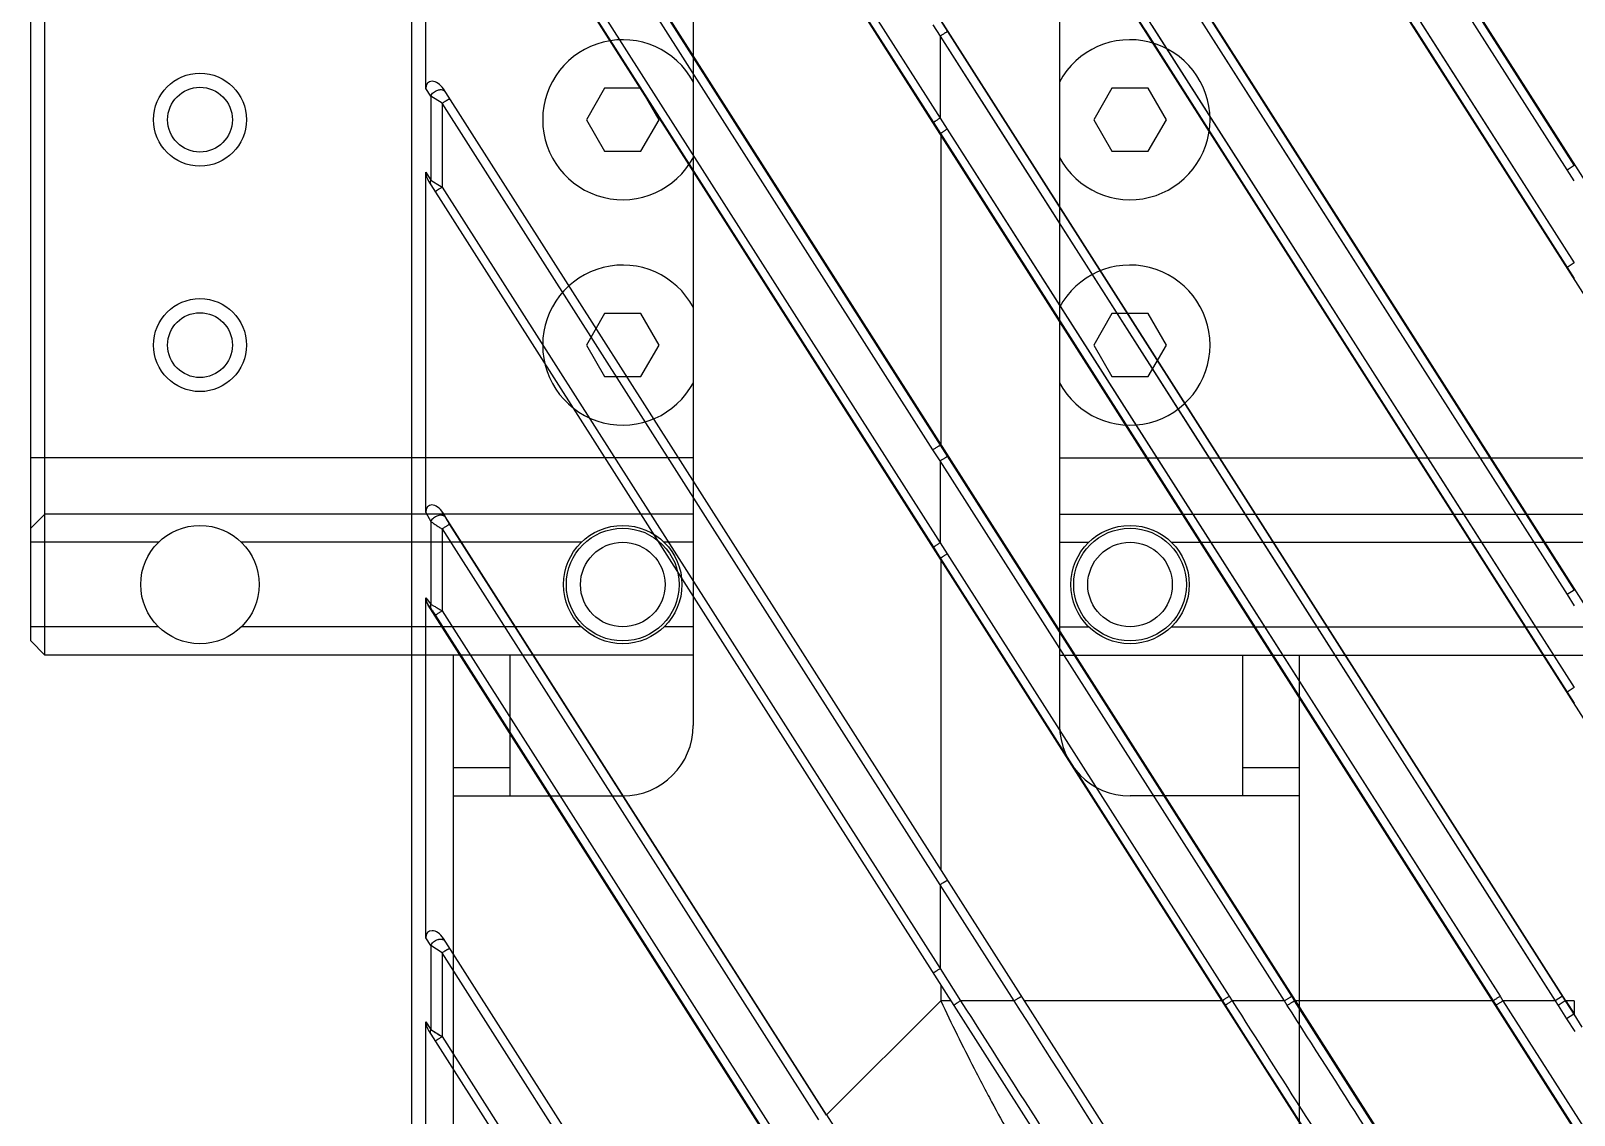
# Model space of a CAD drawing. Header units: millimetres. Extents: x 1409 to 26878, y 589 to 5187.
# Drawn here: x 14791.4 to 14846.2, y 2299.8 to 2338.3 of the extents above; entities that cross this region are included whole.
import ezdxf

# ---------------------------------------------------------------- set-up
doc = ezdxf.new("R2010")
doc.units = ezdxf.units.MM
doc.layers.add('02___PRT_ALL_AXES', color=7, linetype='Continuous')

# ---------------------------------------------------------------- blocks, each defined once
blk = doc.blocks.new('dfx')
at = {"color": 114, "linetype": 'Continuous', "lineweight": -3, "true_color": 0x139b48}
for p, q in [((13134.482, 8286.227), (13134.482, 8251.227)), ((13147.482, 8286.227), (13147.482, 8251.227)), ((13111.482, 8253.727), (13111.482, 8283.727)), ((13110.982, 8254.227), (13110.982, 8283.227)), ((13131.337, 8273.844), (13130.692, 8272.727)), ((13132.627, 8273.844), (13131.337, 8273.844)), ((13133.272, 8272.727), (13132.627, 8273.844)), ((13149.337, 8273.844), (13148.692, 8272.727)), ((13150.627, 8273.844), (13149.337, 8273.844)), ((13151.272, 8272.727), (13150.627, 8273.844)), ((13130.692, 8272.727), (13131.337, 8271.61)), ((13132.627, 8271.61), (13133.272, 8272.727)), ((13148.692, 8272.727), (13149.337, 8271.61)), ((13150.627, 8271.61), (13151.272, 8272.727)), ((13131.337, 8271.61), (13132.627, 8271.61)), ((13149.337, 8271.61), (13150.627, 8271.61)), ((13131.337, 8265.844), (13130.692, 8264.727)), ((13132.627, 8265.844), (13131.337, 8265.844)), ((13133.272, 8264.727), (13132.627, 8265.844)), ((13149.337, 8265.844), (13148.692, 8264.727)), ((13150.627, 8265.844), (13149.337, 8265.844)), ((13151.272, 8264.727), (13150.627, 8265.844)), ((13130.692, 8264.727), (13131.337, 8263.61)), ((13132.627, 8263.61), (13133.272, 8264.727)), ((13148.692, 8264.727), (13149.337, 8263.61)), ((13150.627, 8263.61), (13151.272, 8264.727)), ((13131.337, 8263.61), (13132.627, 8263.61)), ((13149.337, 8263.61), (13150.627, 8263.61)), ((13134.482, 8260.727), (13110.982, 8260.727)), ((13147.482, 8260.727), (13701.482, 8260.727)), ((13110.982, 8258.227), (13111.482, 8258.727)), ((13134.482, 8258.727), (13111.482, 8258.727)), ((13147.482, 8258.727), (13701.482, 8258.727)), ((13115.512, 8257.727), (13110.982, 8257.727)), ((13134.482, 8257.727), (13133.451, 8257.727)), ((13147.482, 8257.727), (13148.512, 8257.727)), ((13115.512, 8254.727), (13110.982, 8254.727)), ((13134.482, 8254.727), (13133.451, 8254.727)), ((13147.482, 8254.727), (13148.512, 8254.727)), ((13110.982, 8254.227), (13111.482, 8253.727)), ((13134.482, 8253.727), (13111.482, 8253.727)), ((13125.982, 8188.727), (13125.982, 8253.727)), ((13127.982, 8253.727), (13127.982, 8248.727)), ((13147.482, 8253.727), (13701.482, 8253.727)), ((13153.982, 8248.727), (13153.982, 8253.727)), ((13155.982, 8253.727), (13155.982, 8188.727)), ((13127.982, 8249.727), (13125.982, 8249.727)), ((13155.982, 8249.727), (13153.982, 8249.727)), ((13125.982, 8248.727), (13131.982, 8248.727)), ((13155.982, 8248.727), (13149.982, 8248.727))]:
    blk.add_line(p, q, dxfattribs=at)
for centre, radius in [((13116.982, 8272.727), 1.65), ((13116.982, 8272.727), 1.15), ((13116.982, 8264.727), 1.65), ((13116.982, 8264.727), 1.15), ((13131.982, 8256.227), 2), ((13149.982, 8256.227), 2), ((13131.982, 8256.227), 1.5), ((13149.982, 8256.227), 1.5)]:
    blk.add_circle(centre, radius, dxfattribs=at)
for centre, start, end in [((13131.982, 8251.227), 270, 0), ((13149.982, 8251.227), 180, 270)]:
    blk.add_arc(centre, 2.5, start, end, dxfattribs=at)
at = {"layer": '02___PRT_ALL_AXES', "color": 114, "linetype": 'Continuous', "lineweight": -3, "true_color": 0x139b48}
for p, q in [((13130.512, 8257.727), (13118.451, 8257.727)), ((13151.451, 8257.727), (13697.512, 8257.727)), ((13130.512, 8254.727), (13118.451, 8254.727)), ((13151.451, 8254.727), (13697.512, 8254.727))]:
    blk.add_line(p, q, dxfattribs=at)
for centre in [(13116.982, 8256.227), (13131.982, 8256.227), (13149.982, 8256.227)]:
    blk.add_circle(centre, 2.1, dxfattribs=at)
for centre, start, end in [((13131.982, 8272.727), 28.0842, 331.9158), ((13149.982, 8272.727), 208.0842, 151.9158), ((13131.982, 8264.727), 28.0842, 331.9158), ((13149.982, 8264.727), 208.0842, 151.9158)]:
    blk.add_arc(centre, 2.84, start, end, dxfattribs=at)
blk = doc.blocks.new('*U69')
blk.add_blockref('dfx', (-13416.982, -8530.477))
blk = doc.blocks.new('*U70')
at = {"color": 0, "linetype": 'ByBlock', "lineweight": -2, "transparency": 16777216}
blk.add_blockref('*U69', (0, 0), dxfattribs=at)
blk = doc.blocks.new('1111')
at = {"color": 7, "linetype": 'Continuous'}
for p, q in [((16002.781, 6714.134), (16002.781, 7051.634)), ((16003.885, 6860.558), (16096.525, 6715.143)), ((16003.365, 6857.28), (16094.127, 6714.812)), ((16003.885, 6845.483), (16086.921, 6715.143)), ((16003.365, 6842.204), (16084.523, 6714.812)), ((16043.772, 6797.356), (16021.527, 6832.252)), ((16044.024, 6797.516), (16021.794, 6832.413)), ((16043.732, 6767.861), (16003.885, 6830.407)), ((16021.54, 6828.79), (16043.772, 6793.891)), ((16021.778, 6828.95), (16044.024, 6794.051)), ((16003.365, 6827.129), (16074.919, 6714.812)), ((16003.621, 6826.767), (16021.29, 6799.032)), ((16003.858, 6826.927), (16021.527, 6799.192)), ((16021.794, 6817.337), (16044.024, 6782.441)), ((16021.527, 6817.176), (16043.772, 6782.28)), ((16003.885, 6815.332), (16067.713, 6715.143)), ((16021.275, 6787.422), (16003.858, 6814.76)), ((16021.541, 6787.583), (16004.125, 6814.921)), ((16021.54, 6813.715), (16043.772, 6778.816)), ((16021.778, 6813.875), (16044.024, 6778.976)), ((16003.28, 6800.245), (16003.28, 6812.319)), ((16003.365, 6812.053), (16065.315, 6714.812)), ((16003.858, 6811.852), (16021.527, 6784.117)), ((16003.621, 6811.692), (16021.29, 6783.957)), ((16041.53, 6801.431), (16036.754, 6808.928)), ((16028.669, 6805.972), (16035.786, 6794.808)), ((16043.772, 6797.356), (16038.883, 6805.025)), ((16021.275, 6802.497), (16021.527, 6802.101)), ((16021.541, 6802.658), (16021.794, 6802.262)), ((16029.046, 6802.473), (16033.795, 6795.022)), ((16038.328, 6802.437), (16043.772, 6793.891)), ((16038.576, 6802.597), (16044.024, 6794.051)), ((16021.527, 6802.101), (16021.527, 6799.192)), ((16021.527, 6802.101), (16043.353, 6767.861)), ((16021.527, 6802.101), (16023.911, 6798.36)), ((16021.794, 6802.262), (16043.708, 6767.861)), ((16021.794, 6802.262), (16026.476, 6794.912)), ((16028.804, 6802.313), (16033.55, 6794.862)), ((16031.296, 6802.422), (16038.499, 6791.114)), ((16044.024, 6797.516), (16041.53, 6801.431)), ((16003.455, 6799.97), (16003.28, 6800.245)), ((16003.455, 6799.97), (16003.455, 6796.992)), ((16003.858, 6799.717), (16003.455, 6799.97)), ((16003.858, 6799.717), (16003.858, 6796.739)), ((16021.527, 6771.983), (16003.858, 6799.717)), ((16038.818, 6745.424), (16003.903, 6800.229)), ((16021.527, 6799.192), (16021.778, 6798.799)), ((16021.29, 6799.032), (16021.54, 6798.639)), ((16021.54, 6798.639), (16024.099, 6794.623)), ((16021.54, 6798.639), (16041.147, 6767.861)), ((16021.552, 6798.581), (16021.54, 6798.639)), ((16021.778, 6798.799), (16026.848, 6790.845)), ((16021.778, 6798.799), (16041.397, 6768.022)), ((16021.552, 6798.581), (16021.552, 6787.601)), ((16023.911, 6798.36), (16030.844, 6787.485)), ((16043.772, 6797.356), (16044.024, 6797.516)), ((16003.28, 6785.197), (16003.28, 6797.267)), ((16003.28, 6797.267), (16003.455, 6796.992)), ((16003.381, 6796.953), (16036.269, 6745.33)), ((16003.455, 6796.992), (16003.553, 6796.931)), ((16044.024, 6796.96), (16043.772, 6797.356)), ((16003.553, 6796.931), (16003.858, 6796.739)), ((16003.553, 6796.931), (16003.615, 6796.892)), ((16003.615, 6796.892), (16003.687, 6796.847)), ((16003.687, 6796.847), (16003.769, 6796.795)), ((16003.769, 6796.795), (16003.858, 6796.739)), ((16003.858, 6796.739), (16021.527, 6769.005)), ((16026.476, 6794.912), (16031.105, 6787.646)), ((16033.55, 6794.862), (16040.92, 6783.293)), ((16033.795, 6795.022), (16038.576, 6787.522)), ((16035.786, 6794.808), (16040.876, 6786.822)), ((16024.099, 6794.623), (16029.206, 6786.606)), ((16044.024, 6794.051), (16043.772, 6793.891)), ((16043.772, 6793.891), (16044.024, 6793.495)), ((16038.499, 6791.114), (16044.024, 6782.441)), ((16026.848, 6790.845), (16032.135, 6782.552)), ((16031.105, 6787.646), (16038.179, 6776.541)), ((16021.527, 6787.025), (16021.275, 6787.422)), ((16021.552, 6787.601), (16021.541, 6787.583)), ((16021.794, 6787.187), (16021.541, 6787.583)), ((16034.002, 6768.022), (16021.794, 6787.187)), ((16030.844, 6787.485), (16037.923, 6776.38)), ((16038.576, 6787.522), (16044.024, 6778.976)), ((16033.744, 6767.861), (16021.527, 6787.025)), ((16021.527, 6787.025), (16021.527, 6784.117)), ((16029.206, 6786.606), (16034.727, 6777.938)), ((16040.876, 6786.822), (16043.772, 6782.28)), ((16003.28, 6785.197), (16003.455, 6784.877)), ((16003.885, 6785.181), (16003.964, 6785.038)), ((16017.501, 6763.81), (16003.885, 6785.181)), ((16003.455, 6784.877), (16003.455, 6781.939)), ((16003.858, 6784.609), (16003.858, 6781.701)), ((16003.858, 6784.609), (16017.216, 6763.641)), ((16004.125, 6784.771), (16017.483, 6763.803)), ((16021.29, 6783.957), (16021.54, 6783.564)), ((16021.527, 6784.117), (16021.778, 6783.724)), ((16021.54, 6783.564), (16031.543, 6767.861)), ((16021.552, 6783.506), (16021.54, 6783.564)), ((16021.552, 6783.506), (16021.552, 6772.525)), ((16021.778, 6783.724), (16031.787, 6768.021)), ((16040.92, 6783.293), (16043.772, 6778.816)), ((16003.28, 6770.094), (16003.28, 6782.168)), ((16003.28, 6782.168), (16003.455, 6781.939)), ((16032.135, 6782.552), (16038.039, 6773.29)), ((16044.024, 6782.441), (16043.772, 6782.28)), ((16043.772, 6782.28), (16044.024, 6781.885)), ((16003.365, 6781.903), (16003.46, 6781.78)), ((16015.907, 6762.216), (16003.365, 6781.903)), ((16003.858, 6781.701), (16016.12, 6762.454)), ((16003.621, 6781.541), (16015.882, 6762.294)), ((16044.024, 6778.976), (16043.772, 6778.816)), ((16043.772, 6778.816), (16044.024, 6778.42)), ((16034.727, 6777.938), (16041.147, 6767.861)), ((16037.923, 6776.38), (16040.51, 6772.321)), ((16038.179, 6776.541), (16040.765, 6772.482)), ((16038.039, 6773.29), (16041.397, 6768.022)), ((16040.51, 6772.321), (16043.353, 6767.861)), ((16040.765, 6772.482), (16043.606, 6768.022)), ((16024.155, 6767.861), (16021.527, 6771.983)), ((16021.527, 6771.983), (16021.527, 6769.005)), ((16003.455, 6769.819), (16003.28, 6770.094)), ((16003.455, 6769.819), (16003.455, 6766.842)), ((16003.858, 6769.567), (16003.455, 6769.819)), ((16012.368, 6756.79), (16003.903, 6770.078)), ((16011.398, 6757.732), (16003.858, 6769.567)), ((16003.858, 6769.567), (16003.858, 6766.589)), ((16021.527, 6769.005), (16022.256, 6767.861)), ((16021.552, 6768.431), (16021.552, 6767.861)), ((16031.787, 6768.021), (16031.89, 6767.861)), ((16034.105, 6767.861), (16034.002, 6768.022)), ((16041.397, 6768.022), (16041.499, 6767.861)), ((16043.606, 6768.022), (16043.353, 6767.861)), ((16017.501, 6763.81), (16021.552, 6767.861)), ((16021.915, 6767.861), (16021.552, 6767.861)), ((16024.155, 6767.861), (16022.256, 6767.861)), ((16031.519, 6767.861), (16024.524, 6767.861)), ((16031.519, 6767.861), (16031.543, 6767.861)), ((16031.543, 6767.861), (16031.645, 6767.701)), ((16031.645, 6767.701), (16031.827, 6767.415)), ((16031.645, 6767.701), (16052.538, 6734.906)), ((16031.827, 6767.415), (16032.236, 6766.773)), ((16033.744, 6767.861), (16031.89, 6767.861)), ((16033.846, 6767.7), (16033.744, 6767.861)), ((16034.634, 6767.03), (16034.105, 6767.861)), ((16056.069, 6733.385), (16034.105, 6767.861)), ((16034.128, 6767.861), (16034.105, 6767.861)), ((16041.123, 6767.861), (16034.128, 6767.861)), ((16041.123, 6767.861), (16041.147, 6767.861)), ((16041.147, 6767.861), (16041.249, 6767.701)), ((16041.147, 6767.861), (16041.249, 6767.701)), ((16041.249, 6767.701), (16044.387, 6762.774)), ((16043.353, 6767.861), (16041.499, 6767.861)), ((16041.499, 6767.861), (16044.64, 6762.935)), ((16043.353, 6767.861), (16043.456, 6767.7)), ((16043.708, 6767.861), (16043.456, 6767.7)), ((16043.456, 6767.7), (16043.758, 6767.226)), ((16043.708, 6767.861), (16043.732, 6767.861)), ((16043.708, 6767.861), (16044.01, 6767.387)), ((16044.024, 6767.861), (16043.732, 6767.861)), ((16043.732, 6767.861), (16044.028, 6767.395)), ((16044.01, 6767.387), (16043.758, 6767.226)), ((16044.01, 6767.387), (16044.301, 6766.931)), ((16003.28, 6767.116), (16003.455, 6766.842)), ((16003.28, 6755.019), (16003.28, 6767.116)), ((16003.455, 6766.842), (16003.553, 6766.78)), ((16035.027, 6766.413), (16034.634, 6767.03)), ((16043.758, 6767.226), (16044.049, 6766.77)), ((16003.381, 6766.803), (16011.064, 6754.743)), ((16003.553, 6766.78), (16003.858, 6766.589)), ((16003.553, 6766.78), (16003.615, 6766.741)), ((16003.615, 6766.741), (16003.687, 6766.696)), ((16003.687, 6766.696), (16003.769, 6766.645)), ((16003.769, 6766.645), (16003.858, 6766.589)), ((16003.858, 6766.589), (16010.239, 6756.573)), ((16032.236, 6766.773), (16032.473, 6766.402)), ((16032.473, 6766.402), (16033.006, 6765.565)), ((16035.248, 6766.067), (16035.027, 6766.413)), ((16035.732, 6765.307), (16035.248, 6766.067)), ((16033.006, 6765.565), (16033.307, 6765.093)), ((16035.994, 6764.895), (16035.732, 6765.307)), ((16033.307, 6765.093), (16033.64, 6764.569)), ((16036.271, 6764.46), (16035.994, 6764.895)), ((16033.64, 6764.569), (16034.016, 6763.979)), ((16036.562, 6764.003), (16036.271, 6764.46)), ((16017.501, 6763.81), (16017.483, 6763.803)), ((16017.501, 6763.81), (16031.778, 6741.398)), ((16034.016, 6763.979), (16034.442, 6763.311)), ((16036.868, 6763.523), (16036.562, 6764.003))]:
    blk.add_line(p, q, dxfattribs=at)
blk.add_arc((16068.268, 6767.859), 24.244, 179.9949, 181.0959, dxfattribs=at)
for centre, major_axis, ratio, start_param, end_param in [((16003.642, 6800.08), (-0.264, 0.384), 0.642651, -1.624536, 0.752228), ((16003.642, 6797.102), (-0.264, 0.384), 0.642651, 0.752228, 1.517057), ((16003.642, 6785.005), (-0.253, 0.43), 0.601104, -1.513218, 0.79522), ((16003.642, 6782.031), (-0.278, 0.337), 0.685856, 0.694237, 1.39405), ((16003.642, 6769.929), (-0.264, 0.384), 0.642651, -1.624536, 0.752228), ((16003.642, 6766.951), (-0.264, 0.384), 0.642651, 0.752228, 1.517057)]:
    blk.add_ellipse(centre, major_axis=major_axis, ratio=ratio, start_param=start_param, end_param=end_param, dxfattribs=at)
for points, knots in [([(16021.794, 6802.262), (16021.793, 6802.262), (16021.792, 6802.261), (16021.789, 6802.26), (16021.783, 6802.257), (16021.775, 6802.253), (16021.765, 6802.247), (16021.753, 6802.24), (16021.733, 6802.229), (16021.704, 6802.211), (16021.665, 6802.187), (16021.621, 6802.16), (16021.575, 6802.131), (16021.543, 6802.111), (16021.527, 6802.101)], [0, 0, 0, 0, 0.005231, 0.012589, 0.033669, 0.063117, 0.100673, 0.146013, 0.198735, 0.324335, 0.472945, 0.63916, 0.81702, 1, 1, 1, 1]), ([(16003.455, 6799.97), (16003.466, 6799.994), (16003.494, 6800.042), (16003.553, 6800.103), (16003.625, 6800.154), (16003.692, 6800.183), (16003.747, 6800.197), (16003.799, 6800.205), (16003.849, 6800.202), (16003.894, 6800.189), (16003.923, 6800.175), (16003.947, 6800.155), (16003.96, 6800.14), (16003.965, 6800.131)], [0, 0, 0, 0, 0.126758, 0.264209, 0.406553, 0.546898, 0.614349, 0.679007, 0.797934, 0.852288, 0.903522, 0.952419, 1, 1, 1, 1]), ([(16003.858, 6799.717), (16003.875, 6799.728), (16003.908, 6799.749), (16003.95, 6799.775), (16003.982, 6799.795), (16004.004, 6799.809), (16004.025, 6799.822), (16004.044, 6799.833), (16004.062, 6799.844), (16004.078, 6799.853), (16004.092, 6799.861), (16004.103, 6799.868), (16004.111, 6799.872), (16004.117, 6799.875), (16004.12, 6799.876), (16004.122, 6799.878), (16004.124, 6799.878), (16004.125, 6799.879), (16004.126, 6799.879), (16004.126, 6799.878)], [0, 0, 0, 0, 0.192507, 0.378902, 0.467383, 0.551547, 0.630534, 0.703523, 0.769793, 0.828658, 0.879541, 0.921915, 0.955367, 0.968646, 0.979578, 0.988145, 0.994348, 0.998221, 1, 1, 1, 1]), ([(16021.527, 6799.192), (16021.512, 6799.183), (16021.483, 6799.164), (16021.44, 6799.136), (16021.401, 6799.11), (16021.366, 6799.087), (16021.34, 6799.07), (16021.323, 6799.058), (16021.313, 6799.051), (16021.304, 6799.044), (16021.298, 6799.039), (16021.293, 6799.036), (16021.29, 6799.033), (16021.29, 6799.032)], [0, 0, 0, 0, 0.186782, 0.366131, 0.532175, 0.679595, 0.803609, 0.85556, 0.900224, 0.93725, 0.966352, 0.987305, 1, 1, 1, 1]), ([(16021.778, 6798.799), (16021.763, 6798.79), (16021.733, 6798.771), (16021.691, 6798.743), (16021.651, 6798.717), (16021.617, 6798.694), (16021.591, 6798.677), (16021.574, 6798.665), (16021.563, 6798.657), (16021.555, 6798.651), (16021.548, 6798.646), (16021.543, 6798.642), (16021.541, 6798.64), (16021.54, 6798.639)], [0, 0, 0, 0, 0.186765, 0.36611, 0.532157, 0.679586, 0.803609, 0.855564, 0.900231, 0.937259, 0.966361, 0.987311, 1, 1, 1, 1]), ([(16003.455, 6796.992), (16003.449, 6796.978), (16003.44, 6796.95), (16003.436, 6796.906), (16003.441, 6796.866), (16003.452, 6796.842), (16003.459, 6796.831)], [0, 0, 0, 0, 0.277177, 0.533061, 0.771506, 1, 1, 1, 1]), ([(16003.858, 6796.739), (16003.842, 6796.729), (16003.811, 6796.709), (16003.766, 6796.68), (16003.731, 6796.657), (16003.705, 6796.64), (16003.688, 6796.628), (16003.673, 6796.618), (16003.659, 6796.608), (16003.647, 6796.6), (16003.637, 6796.593), (16003.631, 6796.588), (16003.626, 6796.585), (16003.624, 6796.583), (16003.622, 6796.581), (16003.621, 6796.58), (16003.62, 6796.579), (16003.62, 6796.578), (16003.62, 6796.578)], [0, 0, 0, 0, 0.196965, 0.385213, 0.557811, 0.636283, 0.708546, 0.773962, 0.831919, 0.88191, 0.923472, 0.956239, 0.969238, 0.979938, 0.988324, 0.994402, 0.99821, 1, 1, 1, 1]), ([(16021.275, 6787.422), (16021.291, 6787.432), (16021.322, 6787.452), (16021.369, 6787.481), (16021.412, 6787.508), (16021.451, 6787.532), (16021.481, 6787.549), (16021.501, 6787.561), (16021.513, 6787.568), (16021.523, 6787.574), (16021.531, 6787.578), (16021.536, 6787.581), (16021.54, 6787.582), (16021.541, 6787.583), (16021.541, 6787.583)], [0, 0, 0, 0, 0.18298, 0.36084, 0.527055, 0.675665, 0.801265, 0.853987, 0.899327, 0.936883, 0.966331, 0.987411, 0.994769, 1, 1, 1, 1]), ([(16021.527, 6787.025), (16021.543, 6787.036), (16021.575, 6787.056), (16021.621, 6787.085), (16021.665, 6787.112), (16021.704, 6787.136), (16021.733, 6787.153), (16021.753, 6787.165), (16021.765, 6787.172), (16021.775, 6787.178), (16021.783, 6787.182), (16021.789, 6787.185), (16021.792, 6787.186), (16021.793, 6787.186), (16021.794, 6787.187)], [0, 0, 0, 0, 0.18298, 0.36084, 0.527055, 0.675665, 0.801265, 0.853987, 0.899327, 0.936883, 0.966331, 0.987411, 0.994769, 1, 1, 1, 1]), ([(16003.964, 6785.038), (16003.958, 6785.045), (16003.944, 6785.058), (16003.92, 6785.074), (16003.89, 6785.085), (16003.846, 6785.095), (16003.782, 6785.095), (16003.704, 6785.078), (16003.626, 6785.045), (16003.555, 6784.998), (16003.496, 6784.942), (16003.466, 6784.899), (16003.455, 6784.877)], [0, 0, 0, 0, 0.045713, 0.093827, 0.145197, 0.200355, 0.321964, 0.456539, 0.598535, 0.740949, 0.876692, 1, 1, 1, 1]), ([(16003.964, 6785.038), (16003.975, 6785.017), (16004, 6784.974), (16004.039, 6784.908), (16004.081, 6784.84), (16004.11, 6784.794), (16004.125, 6784.771)], [0, 0, 0, 0, 0.226755, 0.475744, 0.735416, 1, 1, 1, 1]), ([(16003.455, 6784.877), (16003.468, 6784.868), (16003.494, 6784.849), (16003.536, 6784.82), (16003.583, 6784.788), (16003.633, 6784.754), (16003.687, 6784.719), (16003.762, 6784.67), (16003.819, 6784.634), (16003.858, 6784.609)], [0, 0, 0, 0, 0.093828, 0.200628, 0.318136, 0.444256, 0.577126, 0.71505, 1, 1, 1, 1]), ([(16004.125, 6784.771), (16004.124, 6784.77), (16004.123, 6784.77), (16004.12, 6784.769), (16004.114, 6784.766), (16004.106, 6784.762), (16004.096, 6784.756), (16004.084, 6784.749), (16004.064, 6784.737), (16004.035, 6784.72), (16003.996, 6784.696), (16003.952, 6784.669), (16003.906, 6784.64), (16003.874, 6784.62), (16003.858, 6784.609)], [0, 0, 0, 0, 0.005231, 0.012589, 0.033669, 0.063117, 0.100673, 0.146013, 0.198735, 0.324335, 0.472945, 0.63916, 0.81702, 1, 1, 1, 1]), ([(16021.527, 6784.117), (16021.512, 6784.107), (16021.483, 6784.089), (16021.44, 6784.061), (16021.401, 6784.035), (16021.366, 6784.012), (16021.34, 6783.995), (16021.323, 6783.983), (16021.313, 6783.975), (16021.304, 6783.969), (16021.298, 6783.964), (16021.293, 6783.96), (16021.29, 6783.958), (16021.29, 6783.957)], [0, 0, 0, 0, 0.186782, 0.366131, 0.532175, 0.679595, 0.803609, 0.85556, 0.900224, 0.93725, 0.966352, 0.987305, 1, 1, 1, 1]), ([(16021.778, 6783.724), (16021.763, 6783.714), (16021.733, 6783.695), (16021.691, 6783.668), (16021.651, 6783.642), (16021.617, 6783.619), (16021.591, 6783.601), (16021.574, 6783.589), (16021.563, 6783.582), (16021.555, 6783.576), (16021.548, 6783.571), (16021.543, 6783.567), (16021.541, 6783.565), (16021.54, 6783.564)], [0, 0, 0, 0, 0.186765, 0.36611, 0.532157, 0.679586, 0.803609, 0.855564, 0.900231, 0.937259, 0.966361, 0.987311, 1, 1, 1, 1]), ([(16003.455, 6781.939), (16003.45, 6781.925), (16003.443, 6781.897), (16003.44, 6781.855), (16003.445, 6781.815), (16003.454, 6781.791), (16003.46, 6781.78)], [0, 0, 0, 0, 0.271855, 0.527736, 0.769173, 1, 1, 1, 1]), ([(16003.455, 6781.939), (16003.468, 6781.933), (16003.495, 6781.918), (16003.537, 6781.895), (16003.584, 6781.867), (16003.635, 6781.838), (16003.689, 6781.806), (16003.763, 6781.76), (16003.82, 6781.725), (16003.858, 6781.701)], [0, 0, 0, 0, 0.090397, 0.195428, 0.312456, 0.43902, 0.572905, 0.712149, 1, 1, 1, 1]), ([(16003.46, 6781.78), (16003.466, 6781.772), (16003.478, 6781.755), (16003.504, 6781.718), (16003.538, 6781.668), (16003.579, 6781.606), (16003.607, 6781.563), (16003.621, 6781.541)], [0, 0, 0, 0, 0.103408, 0.218747, 0.468859, 0.73184, 1, 1, 1, 1]), ([(16003.858, 6781.701), (16003.843, 6781.691), (16003.814, 6781.673), (16003.771, 6781.645), (16003.732, 6781.619), (16003.697, 6781.596), (16003.671, 6781.578), (16003.654, 6781.566), (16003.644, 6781.559), (16003.635, 6781.553), (16003.629, 6781.548), (16003.624, 6781.544), (16003.621, 6781.542), (16003.621, 6781.541)], [0, 0, 0, 0, 0.186782, 0.366131, 0.532175, 0.679595, 0.803609, 0.85556, 0.900224, 0.93725, 0.966352, 0.987305, 1, 1, 1, 1]), ([(16021.527, 6771.983), (16021.544, 6771.993), (16021.577, 6772.015), (16021.619, 6772.041), (16021.651, 6772.06), (16021.673, 6772.074), (16021.694, 6772.087), (16021.713, 6772.099), (16021.731, 6772.109), (16021.747, 6772.119), (16021.761, 6772.127), (16021.772, 6772.133), (16021.78, 6772.138), (16021.786, 6772.14), (16021.789, 6772.142), (16021.791, 6772.143), (16021.793, 6772.144), (16021.794, 6772.144), (16021.795, 6772.144), (16021.795, 6772.144)], [0, 0, 0, 0, 0.192507, 0.378902, 0.467383, 0.551547, 0.630534, 0.703523, 0.769793, 0.828658, 0.87954, 0.921915, 0.955367, 0.968646, 0.979578, 0.988145, 0.994348, 0.998221, 1, 1, 1, 1]), ([(16003.455, 6769.819), (16003.466, 6769.844), (16003.494, 6769.891), (16003.553, 6769.953), (16003.625, 6770.003), (16003.692, 6770.032), (16003.747, 6770.047), (16003.799, 6770.054), (16003.849, 6770.052), (16003.894, 6770.038), (16003.923, 6770.024), (16003.947, 6770.005), (16003.96, 6769.989), (16003.965, 6769.981)], [0, 0, 0, 0, 0.126758, 0.264209, 0.406553, 0.546898, 0.614349, 0.679007, 0.797934, 0.852288, 0.903522, 0.952419, 1, 1, 1, 1]), ([(16003.858, 6769.567), (16003.875, 6769.577), (16003.908, 6769.599), (16003.95, 6769.624), (16003.982, 6769.644), (16004.004, 6769.658), (16004.025, 6769.671), (16004.044, 6769.683), (16004.062, 6769.693), (16004.078, 6769.703), (16004.092, 6769.711), (16004.103, 6769.717), (16004.111, 6769.721), (16004.117, 6769.724), (16004.12, 6769.726), (16004.122, 6769.727), (16004.124, 6769.728), (16004.125, 6769.728), (16004.126, 6769.728), (16004.126, 6769.728)], [0, 0, 0, 0, 0.192507, 0.378902, 0.467383, 0.551547, 0.630534, 0.703523, 0.769793, 0.828658, 0.879541, 0.921915, 0.955367, 0.968646, 0.979578, 0.988145, 0.994348, 0.998221, 1, 1, 1, 1]), ([(16021.527, 6769.005), (16021.511, 6768.995), (16021.48, 6768.975), (16021.435, 6768.945), (16021.4, 6768.922), (16021.374, 6768.905), (16021.357, 6768.893), (16021.341, 6768.883), (16021.328, 6768.873), (16021.316, 6768.865), (16021.306, 6768.858), (16021.3, 6768.853), (16021.295, 6768.85), (16021.293, 6768.848), (16021.291, 6768.846), (16021.29, 6768.845), (16021.289, 6768.844), (16021.289, 6768.844), (16021.289, 6768.844)], [0, 0, 0, 0, 0.196965, 0.385213, 0.557811, 0.636283, 0.708546, 0.773962, 0.831919, 0.88191, 0.923472, 0.956239, 0.969238, 0.979938, 0.988324, 0.994402, 0.99821, 1, 1, 1, 1]), ([(16024.155, 6767.861), (16024.171, 6767.872), (16024.205, 6767.893), (16024.246, 6767.919), (16024.278, 6767.938), (16024.3, 6767.952), (16024.321, 6767.965), (16024.34, 6767.977), (16024.358, 6767.987), (16024.373, 6767.997), (16024.387, 6768.005), (16024.397, 6768.01), (16024.404, 6768.014), (16024.408, 6768.017), (16024.412, 6768.019), (16024.415, 6768.02), (16024.417, 6768.021), (16024.419, 6768.022), (16024.42, 6768.022), (16024.421, 6768.022), (16024.421, 6768.022)], [0, 0, 0, 0, 0.192835, 0.379398, 0.467916, 0.55209, 0.631067, 0.70403, 0.770263, 0.829083, 0.879917, 0.922241, 0.940077, 0.955642, 0.968895, 0.9798, 0.988337, 0.994505, 0.998327, 1, 1, 1, 1]), ([(16031.787, 6768.021), (16031.772, 6768.012), (16031.742, 6767.992), (16031.699, 6767.964), (16031.658, 6767.938), (16031.623, 6767.915), (16031.596, 6767.898), (16031.578, 6767.886), (16031.568, 6767.878), (16031.559, 6767.872), (16031.552, 6767.867), (16031.547, 6767.864), (16031.544, 6767.862), (16031.543, 6767.861)], [0, 0, 0, 0, 0.18605, 0.365172, 0.531339, 0.679084, 0.803475, 0.855593, 0.90039, 0.937498, 0.966619, 0.987504, 1, 1, 1, 1]), ([(16033.744, 6767.861), (16033.759, 6767.871), (16033.79, 6767.891), (16033.836, 6767.92), (16033.878, 6767.946), (16033.916, 6767.97), (16033.944, 6767.987), (16033.964, 6767.999), (16033.975, 6768.006), (16033.985, 6768.012), (16033.993, 6768.017), (16033.998, 6768.02), (16034.001, 6768.021), (16034.002, 6768.022)], [0, 0, 0, 0, 0.184159, 0.362546, 0.528808, 0.677153, 0.802341, 0.854845, 0.899978, 0.93735, 0.966638, 0.987577, 1, 1, 1, 1]), ([(16041.397, 6768.022), (16041.367, 6768.002), (16041.322, 6767.974), (16041.266, 6767.938), (16041.229, 6767.914), (16041.198, 6767.894), (16041.174, 6767.879), (16041.158, 6767.868), (16041.15, 6767.863), (16041.147, 6767.861)], [0, 0, 0, 0, 0.364136, 0.530373, 0.678392, 0.803129, 0.900342, 0.966721, 1, 1, 1, 1]), ([(16021.552, 6767.861), (16021.742, 6767.458), (16022.129, 6766.655), (16022.631, 6765.659), (16023.042, 6764.868), (16023.459, 6764.081), (16023.993, 6763.103), (16024.654, 6761.94), (16025.336, 6760.789), (16026.038, 6759.651), (16027.001, 6758.15), (16028.255, 6756.307), (16029.842, 6754.153), (16031.508, 6752.06), (16032.672, 6750.708), (16033.266, 6750.043)], [0, 0, 0, 0, 0.062493, 0.12499, 0.15624, 0.18749, 0.249988, 0.312486, 0.374985, 0.437486, 0.499988, 0.624988, 0.74999, 0.874994, 1, 1, 1, 1]), ([(16022.256, 6767.861), (16022.24, 6767.851), (16022.209, 6767.831), (16022.164, 6767.802), (16022.129, 6767.778), (16022.103, 6767.761), (16022.086, 6767.75), (16022.07, 6767.739), (16022.057, 6767.73), (16022.045, 6767.721), (16022.035, 6767.714), (16022.028, 6767.709), (16022.024, 6767.706), (16022.022, 6767.704), (16022.02, 6767.703), (16022.019, 6767.701), (16022.018, 6767.701), (16022.018, 6767.7), (16022.018, 6767.7)], [0, 0, 0, 0, 0.196914, 0.385151, 0.557764, 0.636251, 0.708531, 0.773964, 0.831939, 0.881945, 0.923519, 0.956294, 0.969294, 0.979993, 0.988376, 0.994447, 0.998242, 1, 1, 1, 1]), ([(16022.256, 6767.861), (16024.287, 6764.674), (16028.35, 6758.299), (16032.411, 6751.924), (16034.442, 6748.736)], [0, 0, 0, 0, 0.499959, 1, 1, 1, 1]), ([(16038.435, 6745.449), (16036.055, 6749.184), (16031.295, 6756.656), (16026.535, 6764.126), (16024.155, 6767.861)], [0, 0, 0, 0, 0.500027, 1, 1, 1, 1]), ([(16031.89, 6767.861), (16031.874, 6767.851), (16031.844, 6767.832), (16031.801, 6767.804), (16031.761, 6767.778), (16031.725, 6767.755), (16031.698, 6767.737), (16031.681, 6767.725), (16031.67, 6767.718), (16031.661, 6767.712), (16031.654, 6767.707), (16031.649, 6767.704), (16031.646, 6767.702), (16031.645, 6767.701)], [0, 0, 0, 0, 0.186042, 0.365161, 0.53133, 0.679077, 0.803472, 0.855592, 0.90039, 0.9375, 0.966621, 0.987505, 1, 1, 1, 1]), ([(16031.89, 6767.861), (16033.632, 6765.127), (16036.245, 6761.026), (16039.729, 6755.558), (16042.342, 6751.457), (16044.954, 6747.355), (16048.436, 6741.888), (16051.048, 6737.787), (16052.788, 6735.054)], [0, 0, 0, 0, 0.250021, 0.375037, 0.500053, 0.625064, 0.750065, 1, 1, 1, 1]), ([(16033.846, 6767.7), (16033.862, 6767.71), (16033.893, 6767.73), (16033.938, 6767.759), (16033.981, 6767.785), (16034.019, 6767.809), (16034.047, 6767.826), (16034.066, 6767.838), (16034.078, 6767.845), (16034.087, 6767.851), (16034.095, 6767.856), (16034.101, 6767.859), (16034.104, 6767.861), (16034.105, 6767.861)], [0, 0, 0, 0, 0.184166, 0.362557, 0.52882, 0.677163, 0.802349, 0.854851, 0.899983, 0.937353, 0.966641, 0.987579, 1, 1, 1, 1]), ([(16055.816, 6733.211), (16053.986, 6736.084), (16051.241, 6740.394), (16047.58, 6746.142), (16044.834, 6750.454), (16042.088, 6754.766), (16039.341, 6759.078), (16036.594, 6763.389), (16034.762, 6766.263), (16033.846, 6767.7)], [0, 0, 0, 0, 0.249912, 0.374911, 0.499924, 0.624944, 0.749965, 0.874985, 1, 1, 1, 1]), ([(16041.499, 6767.861), (16041.469, 6767.842), (16041.425, 6767.813), (16041.368, 6767.777), (16041.331, 6767.754), (16041.3, 6767.734), (16041.276, 6767.718), (16041.26, 6767.708), (16041.252, 6767.702), (16041.249, 6767.701)], [0, 0, 0, 0, 0.364125, 0.530362, 0.678384, 0.803125, 0.900341, 0.966721, 1, 1, 1, 1]), ([(16044.028, 6767.395), (16044.026, 6767.393), (16044.02, 6767.389), (16044.014, 6767.387), (16044.01, 6767.387)], [0, 0, 0, 0, 0.49177, 1, 1, 1, 1]), ([(16003.455, 6766.842), (16003.449, 6766.827), (16003.44, 6766.799), (16003.436, 6766.756), (16003.441, 6766.715), (16003.452, 6766.691), (16003.459, 6766.68)], [0, 0, 0, 0, 0.277177, 0.533061, 0.771506, 1, 1, 1, 1]), ([(16003.858, 6766.589), (16003.842, 6766.579), (16003.811, 6766.559), (16003.766, 6766.529), (16003.731, 6766.506), (16003.705, 6766.489), (16003.688, 6766.477), (16003.673, 6766.467), (16003.659, 6766.457), (16003.647, 6766.449), (16003.637, 6766.442), (16003.631, 6766.437), (16003.626, 6766.434), (16003.624, 6766.432), (16003.622, 6766.43), (16003.621, 6766.429), (16003.62, 6766.428), (16003.62, 6766.428), (16003.62, 6766.427)], [0, 0, 0, 0, 0.196965, 0.385213, 0.557811, 0.636283, 0.708546, 0.773962, 0.831919, 0.88191, 0.923472, 0.956239, 0.969238, 0.979938, 0.988324, 0.994402, 0.99821, 1, 1, 1, 1])]:
    blk.add_open_spline(points, degree=3, knots=knots, dxfattribs=at)
blk = doc.blocks.new('*U147')
blk.add_blockref('1111', (-16308.281, -6888.884))
blk = doc.blocks.new('*U148')
at = {"color": 0, "linetype": 'ByBlock', "lineweight": -2, "transparency": 16777216}
blk.add_blockref('*U147', (0, 0), dxfattribs=at)

msp = doc.modelspace()

# ---------------------------------------------------------------- block references
for name, p in [('*U148', (15110.4576, 2424.8499)), ('*U70', (15097.4439, 2592.8499))]:
    msp.add_blockref(name, p)

doc.saveas('drawing.dxf')
